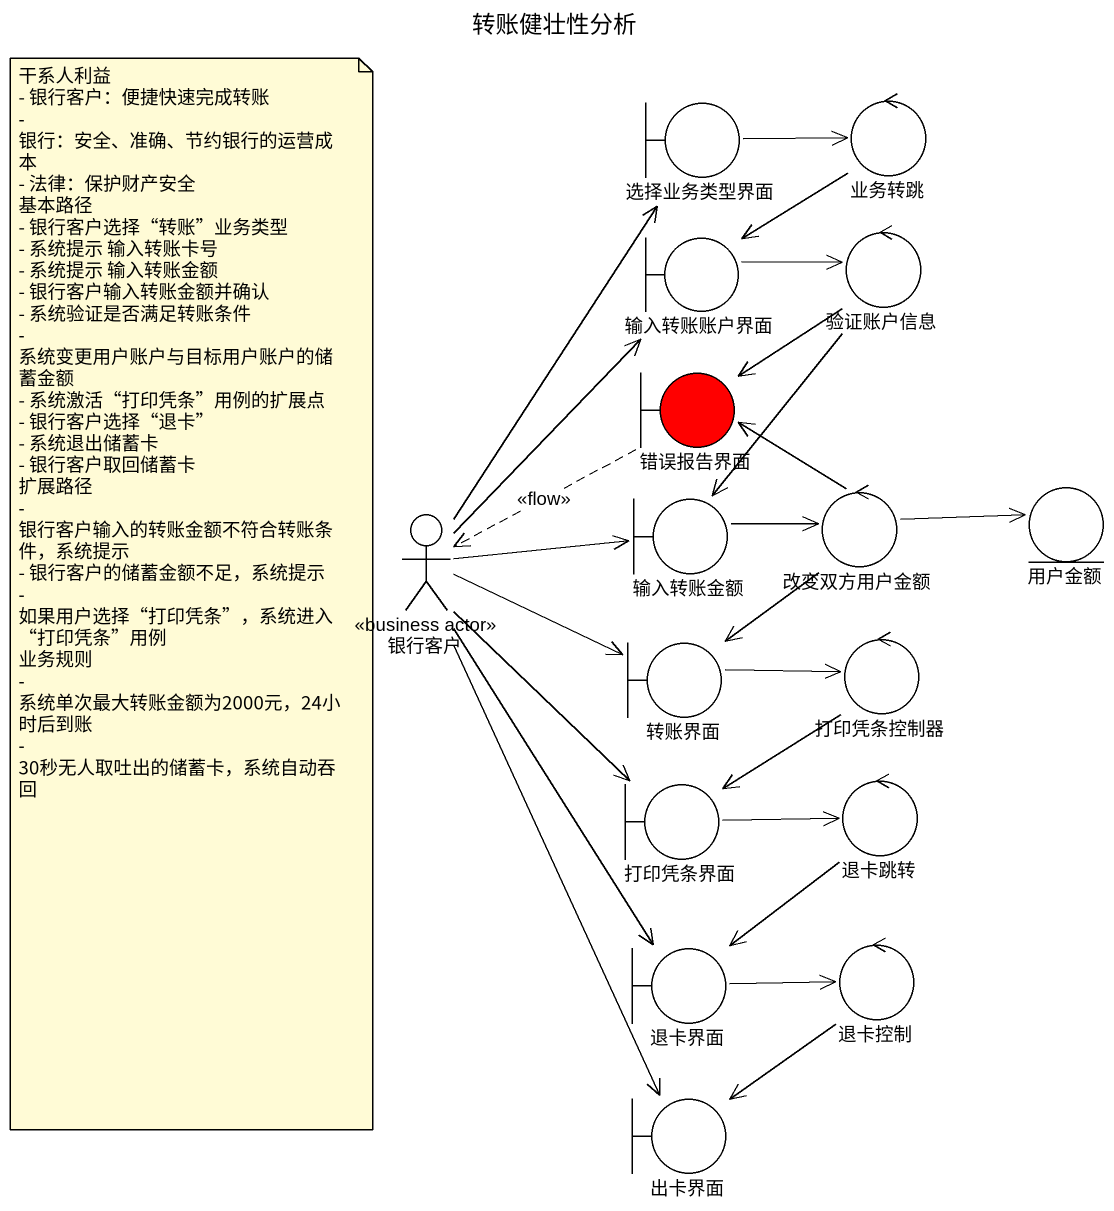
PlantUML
@startuml
title 转账健壮性分析
boundary 选择业务类型界面
control 业务转跳
boundary 输入转账账户界面
control 验证账户信息
boundary 错误报告界面 #FF0000
actor 银行客户 <<business actor>>
boundary 输入转账金额
control 改变双方用户金额
entity 用户金额
boundary 转账界面
control 打印凭条控制器
control 退卡跳转
boundary 打印凭条界面
boundary 退卡界面
control 退卡控制
boundary 出卡界面
选择业务类型界面 -right-> 业务转跳
业务转跳 --> 输入转账账户界面
输入转账账户界面 -right-> 验证账户信息
验证账户信息 --> 错误报告界面
验证账户信息 --> 输入转账金额
错误报告界面 ..> 银行客户 : <<flow>>
银行客户 -up-> 选择业务类型界面
银行客户 -up-> 输入转账账户界面
银行客户 -right-> 输入转账金额
银行客户 -right-> 转账界面
银行客户 --> 打印凭条界面
银行客户 --> 退卡界面
银行客户 --> 出卡界面
输入转账金额 -right-> 改变双方用户金额
改变双方用户金额 -up-> 错误报告界面
改变双方用户金额 -right-> 用户金额
改变双方用户金额 --> 转账界面
转账界面 -right-> 打印凭条控制器
打印凭条控制器 --> 打印凭条界面
退卡跳转 --> 退卡界面
打印凭条界面 -right-> 退卡跳转
退卡界面 -right-> 退卡控制
退卡控制 --> 出卡界面
note as N1
  干系人利益
  - 银行客户：便捷快速完成转账
  - 银行：安全、准确、节约银行的运营成本
  - 法律：保护财产安全
  基本路径
  - 银行客户选择“转账”业务类型
  - 系统提示 输入转账卡号
  - 系统提示 输入转账金额
  - 银行客户输入转账金额并确认
  - 系统验证是否满足转账条件
  - 系统变更用户账户与目标用户账户的储蓄金额
  - 系统激活“打印凭条”用例的扩展点
  - 银行客户选择“退卡”
  - 系统退出储蓄卡
  - 银行客户取回储蓄卡
  扩展路径
  - 银行客户输入的转账金额不符合转账条件，系统提示
  - 银行客户的储蓄金额不足，系统提示
  - 如果用户选择“打印凭条”，系统进入“打印凭条”用例
  业务规则
  - 系统单次最大转账金额为2000元，24小时后到账
  - 30秒无人取吐出的储蓄卡，系统自动吞回
end note
@enduml
